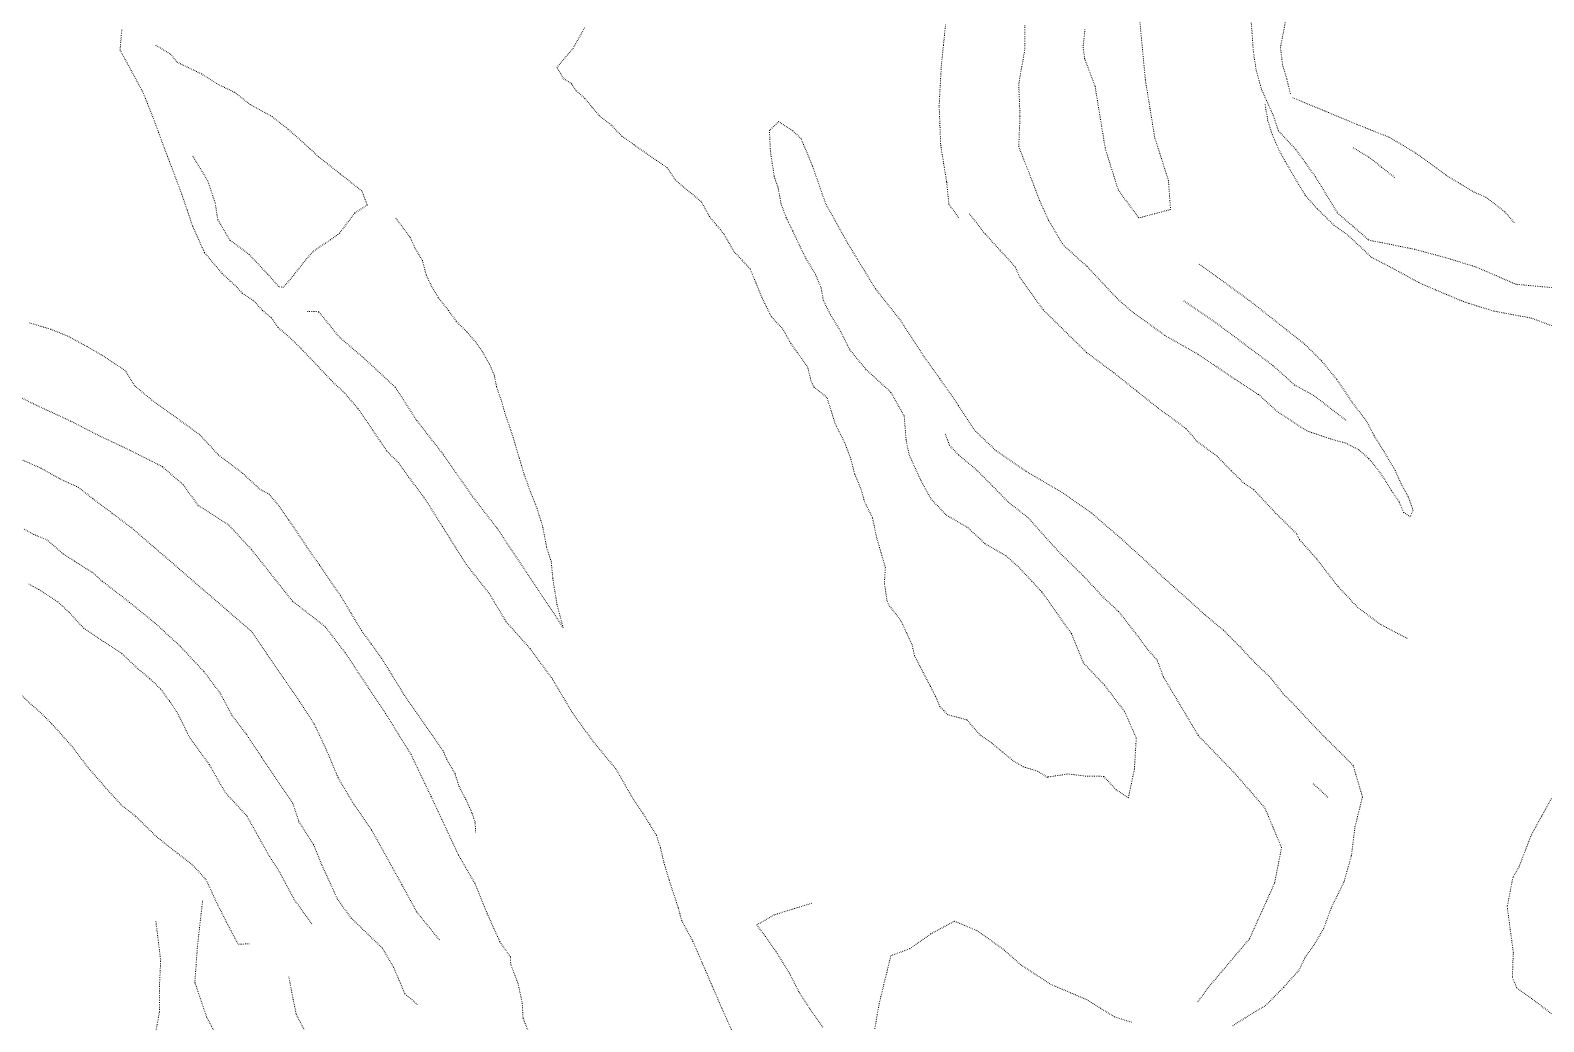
# Model space of a CAD drawing. Extents: x 682410 to 689460, y 7661803 to 7669124.
# Drawn here: x 686009.6 to 686308.6, y 7666243.9 to 7666439.8 of the extents above; entities that cross this region are included whole.
import ezdxf

# ---------------------------------------------------------------- set-up
doc = ezdxf.new("R2010")
doc.units = 0
doc.header["$MEASUREMENT"] = 0
doc.linetypes.add('DOT', pattern=[0.25, 0, -0.25])
doc.layers.add('02 TOE_Line', color=1, linetype='DOT', lineweight=20)

msp = doc.modelspace()

# ---------------------------------------------------------------- linework, layer by layer
at = {"layer": '02 TOE_Line'}
for points in [[(686217.95, 7666439.95, 3880.64), (686217.57, 7666436.41, 3881.29), (686217.89, 7666434.13, 3881.71), (686219.94, 7666428.72, 3881.96), (686220.95, 7666422.54, 3881.74), (686221.96, 7666416.36, 3881.43), (686223.25, 7666412.27, 3881.3), (686224.54, 7666408.19, 3881.09), (686228.58, 7666402.7, 3880.77), (686234.85, 7666404.36, 3881.03), (686234.43, 7666410.09, 3881.52), (686233.07, 7666414.38, 3881.84), (686231.71, 7666418.68, 3882.15), (686230.79, 7666424.34, 3882.54), (686229.87, 7666429.99, 3882.93), (686229.44, 7666434.55, 3883.32), (686229.02, 7666439.1, 3883.7), (686228.59, 7666443.66, 3884.08)], [(686250.63, 7666442.99, 3884.37), (686250.96, 7666439.19, 3884.03), (686251.22, 7666435.42, 3883.57), (686251.77, 7666431.94, 3883.26), (686252.79, 7666428.17, 3882.85), (686255.11, 7666423.01, 3882.33), (686256.19, 7666419.88, 3882.04), (686259.6, 7666416.22, 3881.63), (686261.57, 7666413.48, 3881.46), (686263.53, 7666410.74, 3881.3), (686265.69, 7666407.21, 3881.09), (686267.85, 7666403.68, 3880.87), (686270.9, 7666401.01, 3880.76), (686273.94, 7666398.34, 3880.64), (686278.51, 7666397.42, 3880.5), (686283.08, 7666396.5, 3880.37), (686289.43, 7666394.78, 3880.77), (686295.23, 7666392.99, 3881.1), (686299.15, 7666391.29, 3881.32), (686303.06, 7666389.59, 3881.09), (686310.33, 7666388.91, 3880.68)], [(686027.67, 7666439.84, 3876.31), (686027.33, 7666435.89, 3876.9), (686029.17, 7666432.48, 3877.29), (686031.8, 7666427.63, 3877.69), (686033.8, 7666422.7, 3877.93), (686034.94, 7666419.6, 3878.27), (686036.08, 7666416.51, 3878.61), (686037.81, 7666411.94, 3878.93), (686039.53, 7666407.37, 3879.26), (686040.6, 7666404.21, 3879.43), (686041.68, 7666401.05, 3879.6), (686044.03, 7666395.8, 3879.92), (686047.51, 7666391.72, 3881.08), (686049.22, 7666390.11, 3881.1), (686050.45, 7666388.96, 3881.11), (686051.52, 7666387.79, 3881.13), (686053.77, 7666386.29, 3881.32), (686055.47, 7666384.41, 3881.52), (686057.26, 7666382.95, 3881.69), (686058.54, 7666381.04, 3881.88), (686060.7, 7666379.22, 3882.04), (686063.11, 7666376.85, 3882.24), (686066.72, 7666373.09, 3882.85), (686069.01, 7666370.61, 3882.53), (686071.76, 7666368.04, 3882.73), (686074.38, 7666364.97, 3882.94), (686077.29, 7666360.7, 3883.64), (686078.73, 7666358.59, 3883.91), (686080.03, 7666356.61, 3884.16), (686082.28, 7666354.41, 3884.33), (686084.34, 7666351.5, 3884.56), (686087.44, 7666347.38, 3884.78), (686091.03, 7666341.7, 3885.58), (686095.71, 7666334.25, 3886.08), (686100.25, 7666328.49, 3886.54), (686103.61, 7666322.91, 3887.01), (686108.34, 7666317.57, 3887.6), (686112.73, 7666311.6, 3888.52), (686116.83, 7666304.69, 3889.3), (686120.94, 7666299.07, 3889.9), (686125.31, 7666293.78, 3889.88), (686126.86, 7666291.07, 3890.15), (686128.4, 7666288.37, 3890.17), (686130.62, 7666285.06, 3890.2), (686131.96, 7666282.88, 3890.21), (686133.31, 7666280.7, 3890.23), (686134.09, 7666278.2, 3890.26), (686134.77, 7666275.33, 3890.43), (686135.81, 7666271.81, 3890.28), (686137.62, 7666266.32, 3890.22), (686138.28, 7666263.85, 3890.36), (686140.51, 7666259.72, 3890.33), (686142.41, 7666255.32, 3890.29), (686144.31, 7666250.92, 3890.26), (686146.21, 7666246.53, 3890.23), (686149.03, 7666240.22, 3890.25)], [(686247.14, 7666243.07, 3870.27), (686249.72, 7666244.73, 3870.44), (686253.63, 7666247.07, 3870.63), (686257.2, 7666250.69, 3870.81), (686260.22, 7666254.05, 3870.83), (686261.46, 7666256.6, 3870.82), (686263.26, 7666259.15, 3870.84), (686265.07, 7666262.22, 3870.85), (686266.58, 7666266.32, 3870.86), (686269.1, 7666271.47, 3870.88), (686270.59, 7666276.74, 3870.9), (686271.28, 7666282.35, 3870.91), (686272.77, 7666288.31, 3870.93), (686270.91, 7666294.52, 3870.31), (686268.23, 7666297.23, 3869.96), (686265.47, 7666299.95, 3869.63), (686262.55, 7666302.96, 3869.26), (686259.64, 7666306.1, 3868.85), (686256.98, 7666308.81, 3868.59), (686254.68, 7666311.77, 3868.2), (686251.47, 7666314.84, 3867.83), (686248.59, 7666317.92, 3867.42), (686245.29, 7666321.23, 3866.95), (686241.66, 7666324.24, 3866.49), (686238.35, 7666327.28, 3865.91), (686233.39, 7666331.67, 3865.14), (686229.05, 7666335.75, 3864.49), (686224.67, 7666339.7, 3863.9), (686219.19, 7666344.42, 3863.06), (686213.43, 7666348.46, 3862.44), (686206.26, 7666352.64, 3861.88), (686200.42, 7666356.66, 3861.29), (686196.1, 7666360.78, 3860.85), (686192.94, 7666365.64, 3860.44), (686189.26, 7666370.97, 3860.01), (686186.19, 7666375.23, 3859.64), (686181.45, 7666382.53, 3858.85), (686176.55, 7666388.71, 3858.17), (686171.11, 7666397.62, 3857.08), (686166.72, 7666405.52, 3855.93), (686164.12, 7666412.96, 3854.71), (686161.86, 7666418.38, 3853.6), (686160.15, 7666419.97, 3853.18), (686157.43, 7666421.72, 3852.24), (686155.61, 7666419.98, 3851.83), (686155.8, 7666415.92, 3851.73), (686156.56, 7666410.86, 3851.81), (686157.34, 7666408.64, 3851.87), (686157.9, 7666405.49, 3851.95), (686158.93, 7666402.74, 3851.99), (686160.24, 7666400.08, 3852.03), (686161.69, 7666396.98, 3852.06), (686162.85, 7666394.62, 3852.09), (686164.74, 7666391.51, 3852.39), (686165.84, 7666388.83, 3852.35), (686166.25, 7666386.43, 3852.32), (686167.66, 7666383.58, 3852.28), (686169.49, 7666380.61, 3852.24), (686171.49, 7666376.64, 3852.19), (686174.66, 7666372.78, 3852.12), (686179.62, 7666368.23, 3852.04), (686182.24, 7666363.55, 3851.97), (686182.6, 7666358.84, 3851.92), (686183.25, 7666355.78, 3851.93), (686185.51, 7666350.85, 3851.98), (686187.52, 7666347.18, 3851.79), (686190.6, 7666343.94, 3851.76), (686194.78, 7666341.52, 3851.91), (686198.24, 7666338.29, 3851.84), (686202.39, 7666335.91, 3851.81), (686204.98, 7666333.56, 3852.2), (686207.44, 7666330.9, 3852.39), (686209.45, 7666328.77, 3852.38), (686212.37, 7666324.64, 3852.14), (686215.29, 7666320.52, 3851.89), (686217.64, 7666314.77, 3851.75), (686221.84, 7666310.33, 3851.71), (686225.78, 7666305.16, 3851.66), (686228.08, 7666299.95, 3851.61), (686227.71, 7666293.74, 3851.56), (686226.52, 7666288.14, 3851.52), (686224.1, 7666289.7, 3851.51), (686221.64, 7666292.35, 3851.49), (686218.09, 7666292.41, 3851.47), (686214.61, 7666292.83, 3851.44), (686210.58, 7666292.21, 3851.42), (686210.47, 7666292.22, 3851.42), (686208.58, 7666293.37, 3851.41), (686205.75, 7666294.24, 3851.39), (686203.69, 7666295.47, 3851.37), (686201.58, 7666297.23, 3851.36), (686199.48, 7666298.98, 3851.34), (686197.24, 7666300.48, 3851.33), (686194.64, 7666303.53, 3851.3), (686190.84, 7666304.54, 3851.28), (686190.05, 7666305.35, 3851.27), (686189.25, 7666306.15, 3851.27), (686188.41, 7666308.2, 3851.25), (686187.37, 7666310.21, 3851.24), (686186.33, 7666312.21, 3851.23), (686185.3, 7666314.21, 3851.21), (686184.26, 7666316.21, 3851.2), (686183.82, 7666318.29, 3851.19), (686182.69, 7666320.73, 3851.17), (686181.57, 7666323.17, 3851.15), (686179.23, 7666326.18, 3851.13), (686178.83, 7666327.12, 3851.13), (686178.58, 7666328.81, 3851.12), (686178.32, 7666330.49, 3851.11), (686178.51, 7666333.58, 3851.09), (686177.66, 7666336.53, 3851.07), (686176.81, 7666339.48, 3851.05), (686175.95, 7666343.51, 3851.03), (686174.37, 7666346.67, 3851.01), (686173.74, 7666349.05, 3850.99), (686172.41, 7666352.18, 3850.97), (686171.72, 7666355, 3850.95), (686170.49, 7666358.28, 3850.93), (686169.55, 7666360.14, 3850.92), (686168.61, 7666362.01, 3850.91), (686167.79, 7666364.62, 3850.89), (686166.97, 7666367.24, 3850.88), (686164.4, 7666369.28, 3850.86), (686163.81, 7666370.51, 3850.85), (686163.19, 7666373.17, 3850.83), (686161.11, 7666376.13, 3850.81), (686159.8, 7666377.93, 3850.8), (686158.29, 7666380.7, 3850.78), (686155.99, 7666383.19, 3850.76), (686155.04, 7666385.11, 3850.75), (686154.09, 7666387.03, 3850.73), (686152.95, 7666389.83, 3850.71), (686151.8, 7666392.62, 3850.7), (686150.2, 7666394.35, 3850.68), (686148.59, 7666396.08, 3850.67), (686147.59, 7666397.82, 3850.66), (686146.59, 7666399.57, 3850.64), (686145.18, 7666401.27, 3850.63), (686143.77, 7666402.97, 3850.62), (686142.15, 7666405.92, 3850.6), (686140.3, 7666407.44, 3850.58), (686138.44, 7666408.96, 3850.57), (686137.02, 7666410.23, 3850.56), (686135.39, 7666412.63, 3850.54), (686133.32, 7666414.07, 3850.53), (686131.25, 7666415.5, 3850.51), (686128.86, 7666417.17, 3850.49), (686126.46, 7666418.85, 3850.48), (686124.35, 7666421.06, 3850.46), (686121.98, 7666422.91, 3850.44), (686120.56, 7666424.61, 3850.43), (686119.14, 7666426.32, 3850.41), (686117.36, 7666427.91, 3850.4), (686116.54, 7666429.19, 3850.39), (686114.84, 7666430.3, 3850.38), (686114.39, 7666431.24, 3850.37), (686113.59, 7666432.43, 3850.36), (686116.81, 7666436.18, 3850.34), (686119.13, 7666440.33, 3850.31)], [(686190.4, 7666440.87, 3853.58), (686189.98, 7666436.81, 3854.16), (686189.57, 7666432.76, 3854.74), (686189.35, 7666428.83, 3855.3), (686189.14, 7666424.9, 3855.86), (686189.3, 7666420.96, 3856.43), (686189.45, 7666417.01, 3856.99), (686190.04, 7666413.39, 3857.51), (686190.63, 7666409.76, 3858.04), (686191.07, 7666405.41, 3858.66), (686193.07, 7666402.61, 3859.15)], [(686240.52, 7666393.58, 3879.95), (686243.86, 7666391.15, 3879.52), (686247.2, 7666388.72, 3879.09), (686250.54, 7666386.3, 3878.66), (686254.14, 7666383.45, 3878.22), (686257.74, 7666380.61, 3877.78), (686261.33, 7666377.77, 3877.34), (686264.67, 7666374.47, 3876.73), (686267.7, 7666370.76, 3876.12), (686270.82, 7666366.13, 3875.43), (686273.56, 7666362.56, 3874.88), (686275.05, 7666359.68, 3874.48), (686277.04, 7666356.51, 3874.02), (686279.23, 7666352.79, 3873.49), (686280.38, 7666350.17, 3873.14), (686281.82, 7666347.56, 3872.78), (686282.75, 7666344.95, 3872.28), (686282.2, 7666343.66, 3871.82), (686280.89, 7666344.49, 3871.73), (686279.98, 7666346.67, 3871.62), (686278.49, 7666348.83, 3871.47), (686277.05, 7666351.18, 3871.38), (686275.04, 7666354, 3871.26), (686274.01, 7666355.14, 3871.21), (686272.02, 7666356.88, 3871.13), (686269.53, 7666358.17, 3871.04), (686266.05, 7666359.16, 3870.92), (686261.77, 7666360.63, 3870.81), (686259.7, 7666361.94, 3870.8), (686255.92, 7666364.47, 3870.78), (686252.19, 7666367.83, 3870.75), (686247.55, 7666370.85, 3870.98), (686243.89, 7666373.32, 3870.92), (686240.23, 7666375.79, 3870.85), (686233.7, 7666379.49, 3870.61), (686231.47, 7666381.13, 3870.63), (686227.55, 7666383.94, 3870.68), (686224.19, 7666386.89, 3870.75), (686218.33, 7666393.14, 3870.92), (686213.66, 7666397.31, 3870.6), (686210.73, 7666402.28, 3870.65), (686208.99, 7666406.11, 3870.68), (686206.93, 7666411.54, 3870.71), (686204.86, 7666416.75, 3870.74), (686205.11, 7666422.84, 3870.73), (686204.86, 7666429.14, 3870.72), (686206.08, 7666436.07, 3870.67), (686206.06, 7666440.88, 3870.5)], [(686258.52, 7666427.25, 3888.44), (686257.81, 7666430.23, 3889.07), (686256.99, 7666432.9, 3889.61), (686256.55, 7666436.38, 3890.52), (686257.13, 7666439.23, 3890.54), (686257.65, 7666442.1, 3890.57)], [(686034.37, 7666436.82, 3880.33), (686037.31, 7666435.06, 3880.37), (686038.6, 7666433.47, 3880.39), (686043.39, 7666431.17, 3880.49), (686046.66, 7666429.11, 3880.53), (686049.97, 7666427.51, 3880.57), (686053.02, 7666425.12, 3880.61), (686057.38, 7666422.72, 3880.66), (686060.6, 7666420.16, 3880.71), (686064.94, 7666416.29, 3880.82), (686066.63, 7666414.72, 3880.87), (686070.87, 7666411.37, 3881.01), (686075.11, 7666408.03, 3881.14), (686076.17, 7666405.23, 3881.21), (686073.69, 7666403.67, 3881.1), (686070.68, 7666399.66, 3881.16), (686068.83, 7666398.33, 3881.12), (686065.4, 7666396.02, 3881.04), (686063.81, 7666394.18, 3881), (686061.65, 7666391.42, 3881.11), (686059.61, 7666388.99, 3881), (686058.64, 7666389.14, 3881), (686056.51, 7666391.56, 3880.96), (686052.85, 7666395.49, 3880.8), (686049.02, 7666398.31, 3880.78), (686046.64, 7666402.36, 3880.88), (686046.09, 7666405.77, 3880.87), (686044.65, 7666410.03, 3880.85), (686041.64, 7666415.02, 3880.44)], [(686253.52, 7666425.21, 3882.57), (686254.06, 7666421.9, 3881.84), (686255.03, 7666418.93, 3881.46), (686256.29, 7666416.09, 3881.08), (686257.5, 7666413.86, 3880.78), (686259.44, 7666410.55, 3880.31), (686261.42, 7666407.22, 3879.65), (686263.88, 7666404.45, 3879.19), (686267.17, 7666401.23, 3878.61), (686270.01, 7666399.18, 3878.18), (686274.57, 7666394.9, 3877.27), (686279.18, 7666392.51, 3876.62), (686283.94, 7666389.89, 3875.94), (686287.38, 7666388.4, 3875.47), (686292.35, 7666386.32, 3874.8), (686293.9, 7666385.77, 3874.83), (686298.78, 7666384.27, 3874.53), (686306.08, 7666382.92, 3874.21), (686312.92, 7666380.36, 3873.32)], [(686259, 7666426.45, 3889.8), (686265.35, 7666423.81, 3889.71), (686271.7, 7666421.16, 3889.61), (686278.12, 7666418.6, 3890.19), (686283.3, 7666415.51, 3890.11), (686286.68, 7666413.08, 3890.14), (686287.44, 7666412.51, 3890.12), (686289.29, 7666411.13, 3890.13), (686292.05, 7666409.45, 3890.14), (686294.97, 7666407.7, 3890.16), (686297.11, 7666406.81, 3890.17), (686300.88, 7666403.92, 3890.19), (686302.8, 7666401.67, 3890.19)], [(686270.93, 7666416.55, 3888.29), (686274.02, 7666414.73, 3888.07), (686276.54, 7666412.73, 3887.83), (686279.23, 7666410.59, 3887.48)], [(686081.79, 7666402.65, 3881.35), (686084.65, 7666398.87, 3881.64), (686085.61, 7666396.73, 3881.78), (686087.07, 7666394.26, 3881.93), (686087.82, 7666391.36, 3882.1), (686088.88, 7666389.18, 3882.23), (686090.22, 7666386.92, 3882.38), (686092.23, 7666384.39, 3882.56), (686093.78, 7666382.21, 3882.71), (686095.89, 7666380.14, 3882.98), (686097.67, 7666378.05, 3883.15), (686099.03, 7666376.08, 3883.3), (686100.3, 7666373.81, 3883.46), (686101.31, 7666371.49, 3883.62), (686101.73, 7666369.2, 3883.77), (686102.69, 7666366.51, 3883.95), (686103.51, 7666363.61, 3884.14), (686104.55, 7666360.71, 3884.33), (686105.28, 7666358.37, 3884.48), (686106.21, 7666355.16, 3884.69), (686107.19, 7666351.94, 3884.9), (686108.36, 7666348.67, 3885.22), (686109.71, 7666345.29, 3885.51), (686110.76, 7666341.92, 3885.8), (686111.59, 7666337.58, 3886.15), (686112.52, 7666334.78, 3886.39), (686112.82, 7666331.44, 3886.65), (686113.24, 7666328.86, 3886.86), (686113.65, 7666326.28, 3887.07), (686114.87, 7666321.75, 3887.38), (686107.52, 7666332.82, 3886.73), (686101.76, 7666341.44, 3885.9), (686096.88, 7666347.75, 3885.76), (686091.17, 7666355.98, 3884.54), (686085.96, 7666362.65, 3883.96), (686081.68, 7666369.26, 3883.46), (686075.4, 7666375.1, 3882.74), (686070.66, 7666379.12, 3882.41), (686066.57, 7666384.17, 3881.85), (686064.3, 7666384.21, 3882.51)], [(686281.58, 7666319.63, 3870.01), (686276.35, 7666322.36, 3869.06), (686271.85, 7666325.71, 3868.2), (686267.89, 7666329.92, 3867.42), (686263.68, 7666335.37, 3866.86), (686260.34, 7666339.12, 3866.45), (686259.71, 7666340.34, 3866.34), (686255.68, 7666344.31, 3865.88), (686251.25, 7666349.03, 3865.06), (686249.45, 7666350.2, 3864.87), (686246.8, 7666352.78, 3864.55), (686243.91, 7666355.73, 3864.19), (686240.07, 7666358.55, 3863.77), (686237.88, 7666361.1, 3863.47), (686232.34, 7666365.15, 3862.6), (686228.12, 7666368.53, 3862.18), (686223.65, 7666372.1, 3861.74), (686218.27, 7666376.1, 3861.23), (686209.68, 7666384.56, 3860.33), (686205.12, 7666390.87, 3860.04), (686204.16, 7666393.04, 3859.95), (686201.19, 7666396.3, 3859.78), (686198.21, 7666399.56, 3859.25), (686195.07, 7666403.58, 3859.15)], [(686269.5, 7666362.72, 3875.34), (686263.13, 7666367.62, 3876.03), (686259.36, 7666369.68, 3876.6), (686255.06, 7666373.54, 3877.39), (686248.09, 7666378.78, 3878.23), (686243.64, 7666382.12, 3878.93), (686237.31, 7666386.41, 3879.6)], [(686097.58, 7666281.31, 3890.25), (686097.46, 7666283.3, 3890.12), (686096.83, 7666285.2, 3889.95), (686095.63, 7666287.82, 3889.68), (686094.28, 7666290.41, 3889.4), (686093.5, 7666292.9, 3889.16), (686091.86, 7666295.72, 3888.85), (686091.12, 7666297.47, 3888.67), (686088.54, 7666301.15, 3888.24), (686085.97, 7666304.84, 3887.8), (686083.4, 7666308.52, 3887.37), (686082.89, 7666309.4, 3887.25), (686080.89, 7666312.63, 3886.92), (686078.88, 7666315.86, 3886.59), (686076.94, 7666318.53, 3886.29), (686075, 7666321.2, 3886), (686072.92, 7666324.67, 3885.69), (686070.84, 7666328.14, 3885.37), (686068.77, 7666331.14, 3885.1), (686066.71, 7666334.14, 3884.83), (686064.07, 7666337.91, 3884.4), (686062.51, 7666340.3, 3884.16), (686060.6, 7666343.04, 3883.82), (686059.05, 7666345.36, 3883.37), (686056.82, 7666348.09, 3883.18), (686054.97, 7666349.07, 3882.93), (686051.59, 7666352.21, 3882.6), (686046.8, 7666355.85, 3882.4), (686043.03, 7666359.9, 3882.02), (686033.6, 7666366.72, 3880.78), (686030.16, 7666369.59, 3880.81), (686028.35, 7666372.55, 3880.25), (686023.63, 7666375.65, 3879.63), (686020.7, 7666377.33, 3879.48), (686016.99, 7666379.35, 3879.2), (686013.6, 7666380.72, 3878.78), (686009.47, 7666381.94, 3878.7)], [(686108.01, 7666241.85, 3890.31), (686106.94, 7666244.6, 3890.26), (686106.79, 7666247.51, 3890.26), (686105.99, 7666251.31, 3890.4), (686104.52, 7666255.18, 3890.29), (686104.43, 7666256.7, 3890.04), (686102.35, 7666259.7, 3890.24), (686099.83, 7666265.29, 3890.16), (686097.41, 7666271.23, 3890.21), (686094.16, 7666276.84, 3890.07), (686091.37, 7666282.83, 3890.3), (686088.78, 7666288.37, 3890.22), (686084.82, 7666296.65, 3890.22), (686079.8, 7666304.77, 3889.96), (686076.33, 7666309.97, 3889.84), (686071.8, 7666316.78, 3889.49), (686067.82, 7666321.97, 3889.51), (686061.41, 7666326.96, 3889.55), (686057.99, 7666331.26, 3889.57), (686053.29, 7666337.17, 3889.64), (686048.85, 7666341.99, 3889.69), (686042.78, 7666345.88, 3889.71), (686039.77, 7666350.03, 3889.72), (686035.7, 7666353.55, 3889.73), (686029.19, 7666356.84, 3889.75), (686023.18, 7666359.67, 3889.76), (686017.55, 7666362.57, 3889.77), (686010.91, 7666365.63, 3889.79), (686006.34, 7666367.91, 3889.8)], [(686190.36, 7666360, 3860.24), (686191.19, 7666357.75, 3860.12), (686193.02, 7666355.83, 3860.03), (686196.55, 7666352.88, 3860), (686199.69, 7666349.72, 3859.96), (686202.81, 7666346.53, 3859.95), (686206.63, 7666343.54, 3859.98), (686212.71, 7666336.78, 3860.05), (686217.63, 7666331.95, 3860.1), (686221.69, 7666327.6, 3860.14), (686224.6, 7666324.91, 3860.17), (686228.02, 7666320.54, 3860.21), (686230.28, 7666317.48, 3860.24), (686232.18, 7666315.37, 3860.26), (686233.44, 7666312, 3860.29), (686240.33, 7666300.42, 3860.22), (686243.97, 7666296.65, 3860.39), (686247.61, 7666292.89, 3860.57), (686250.55, 7666289.49, 3860.58), (686253.5, 7666286.09, 3860.6), (686255.13, 7666282.21, 3860.76), (686256.76, 7666278.33, 3860.92), (686256.08, 7666274.81, 3861.02), (686255.41, 7666271.3, 3861.13), (686253.76, 7666267.61, 3861.15), (686252.1, 7666263.93, 3861.17), (686250.45, 7666260.24, 3861.19), (686247.75, 7666257.07, 3861.06), (686245.06, 7666253.9, 3860.93), (686242.36, 7666250.73, 3860.8), (686240.14, 7666247.65, 3860.88)], [(686008.11, 7666354.84, 3899.84), (686011.72, 7666353.24, 3899.84), (686015.5, 7666351.11, 3899.75), (686019.09, 7666349.47, 3899.9), (686022, 7666347.19, 3899.99), (686025.82, 7666344.31, 3899.97), (686029.64, 7666341.43, 3899.96), (686034.36, 7666337.36, 3899.94), (686039.07, 7666333.29, 3899.92), (686043.78, 7666329.22, 3899.9), (686048.5, 7666325.15, 3899.88), (686053.21, 7666321.08, 3899.87), (686056.4, 7666316.44, 3899.89), (686059.59, 7666311.8, 3899.92), (686062.78, 7666307.17, 3899.94), (686065.7, 7666302.68, 3899.96), (686068.17, 7666297.41, 3900.09), (686070.41, 7666292.06, 3900.21), (686073.56, 7666286.75, 3900.34), (686077.03, 7666281.75, 3900.47), (686079.89, 7666276.58, 3900.59), (686083.01, 7666270.95, 3900.72), (686085.95, 7666265.55, 3900.84), (686090.48, 7666259.93, 3900.97)], [(686008.4, 7666341.2, 3910.24), (686010.25, 7666340.17, 3910.24), (686012.85, 7666339.12, 3910.24), (686016.18, 7666336.23, 3910.23), (686018.43, 7666334.81, 3910.23), (686021.92, 7666332.61, 3910.23), (686023.87, 7666330.88, 3910.57), (686029.2, 7666326.74, 3910.48), (686034.27, 7666322.61, 3910.39), (686039.19, 7666318.09, 3910.47), (686043.89, 7666313.06, 3910.55), (686047.08, 7666308.83, 3910.69), (686049.42, 7666304.44, 3910.83), (686052.29, 7666300.66, 3910.97), (686055.29, 7666296.14, 3910.83), (686059.01, 7666290.6, 3910.65), (686061.43, 7666287.07, 3910.73), (686062.68, 7666283.4, 3910.79), (686065.55, 7666278.85, 3910.89), (686067.24, 7666274.74, 3910.96), (686070.28, 7666268.11, 3911.07), (686072.97, 7666264.35, 3911.01), (686079.15, 7666258.43, 3910.86), (686081.36, 7666254.64, 3911.2), (686083.61, 7666249.37, 3911.65), (686086.05, 7666247.29, 3912.05)], [(686065.23, 7666263.19, 3921.18), (686061.73, 7666268.01, 3920.88), (686058.79, 7666273.53, 3920.62), (686056.75, 7666276.69, 3920.21), (686052.39, 7666284.52, 3920.28), (686048.1, 7666289.19, 3920.18), (686044.94, 7666294.71, 3920.28), (686041.03, 7666300.11, 3920.39), (686038.7, 7666304.83, 3920.16), (686037.07, 7666307.26, 3920.12), (686035.33, 7666309.64, 3919.96), (686033.16, 7666311.71, 3919.79), (686030.8, 7666313.67, 3919.78), (686027.68, 7666316.64, 3919.67), (686024.04, 7666319.03, 3919.83), (686020.17, 7666321.61, 3919.85), (686017.17, 7666324.88, 3919.63), (686014.92, 7666326.93, 3919.51), (686011.25, 7666329.3, 3919.89), (686009.11, 7666330.46, 3919.48)], [(686007.12, 7666308.98, 3929.6), (686011.83, 7666304.76, 3929.43), (686013.88, 7666302.7, 3929.78), (686017.85, 7666298.27, 3929.71), (686021.05, 7666294.03, 3929.87), (686024.55, 7666290.03, 3929.84), (686027.57, 7666286.7, 3929.9), (686030.45, 7666284.43, 3930.34), (686034.68, 7666280.3, 3930.53), (686038.76, 7666277.09, 3930.85), (686041.48, 7666275.02, 3931.41), (686044.31, 7666271.98, 3931.85), (686046.2, 7666267.83, 3932.26), (686048.39, 7666263.48, 3932.6), (686050.65, 7666259.2, 3933.22), (686052.9, 7666259.25, 3933.45)], [(686263.03, 7666290.9, 3870.22), (686266.01, 7666288.15, 3870.33)], [(686310.08, 7666287.96, 3871.74), (686308.11, 7666284.39, 3871.9), (686306.14, 7666280.83, 3872.07), (686304.91, 7666277.65, 3871.95), (686303.69, 7666274.48, 3871.83), (686302.5, 7666272.39, 3872.04), (686301.35, 7666266.65, 3871.64), (686301.96, 7666262.06, 3871.64), (686302.57, 7666257.47, 3871.63), (686302.51, 7666256.31, 3871.63), (686302.38, 7666252.62, 3871.22), (686303.27, 7666250.53, 3871.27), (686306.37, 7666248.3, 3871.17), (686310.48, 7666245.2, 3871.02)], [(686046.45, 7666240.99, 3930.47), (686044.43, 7666244.81, 3930.59), (686042.11, 7666251.64, 3930.85), (686042.64, 7666258.97, 3930.9), (686043.15, 7666263.47, 3930.93), (686043.65, 7666267.96, 3930.96)], [(686163.95, 7666267.29, 3880.75), (686156.58, 7666264.99, 3880.66), (686153.11, 7666263, 3880.49), (686154.81, 7666260.72, 3880.64), (686156.94, 7666257.69, 3880.52), (686159.64, 7666253.32, 3880.46), (686161.47, 7666249.71, 3880.45), (686163.68, 7666246.28, 3880.3), (686166.16, 7666242.81, 3880.33)], [(686034.25, 7666241.21, 3943.64), (686035.12, 7666245.87, 3943.09), (686035.15, 7666251.51, 3942.55), (686035.36, 7666256.01, 3942.12), (686034.39, 7666263.81, 3940.68)], [(686176.43, 7666242.49, 3871.06), (686177.29, 7666247.44, 3870.8), (686178.44, 7666252.18, 3870.73), (686179.6, 7666256.92, 3870.66), (686183.36, 7666258.3, 3870.58), (686187.48, 7666261.23, 3870.48), (686192.15, 7666263.71, 3870.38), (686196.56, 7666261.91, 3870.28), (686202.01, 7666258.04, 3870.15), (686205.33, 7666255.06, 3870.07), (686208.26, 7666253.16, 3869.62), (686211.19, 7666251.25, 3869.62), (686214.73, 7666249.74, 3869.62), (686218.27, 7666248.23, 3869.68), (686221.01, 7666246.54, 3869.73), (686223.74, 7666244.85, 3869.79), (686227.39, 7666243.68, 3870.47)], [(686060.65, 7666252.77, 3920.1), (686062.13, 7666245.33, 3919.98), (686065.96, 7666237.88, 3920.13)]]:
    msp.add_polyline3d(points, dxfattribs=at)

doc.saveas('drawing.dxf')
